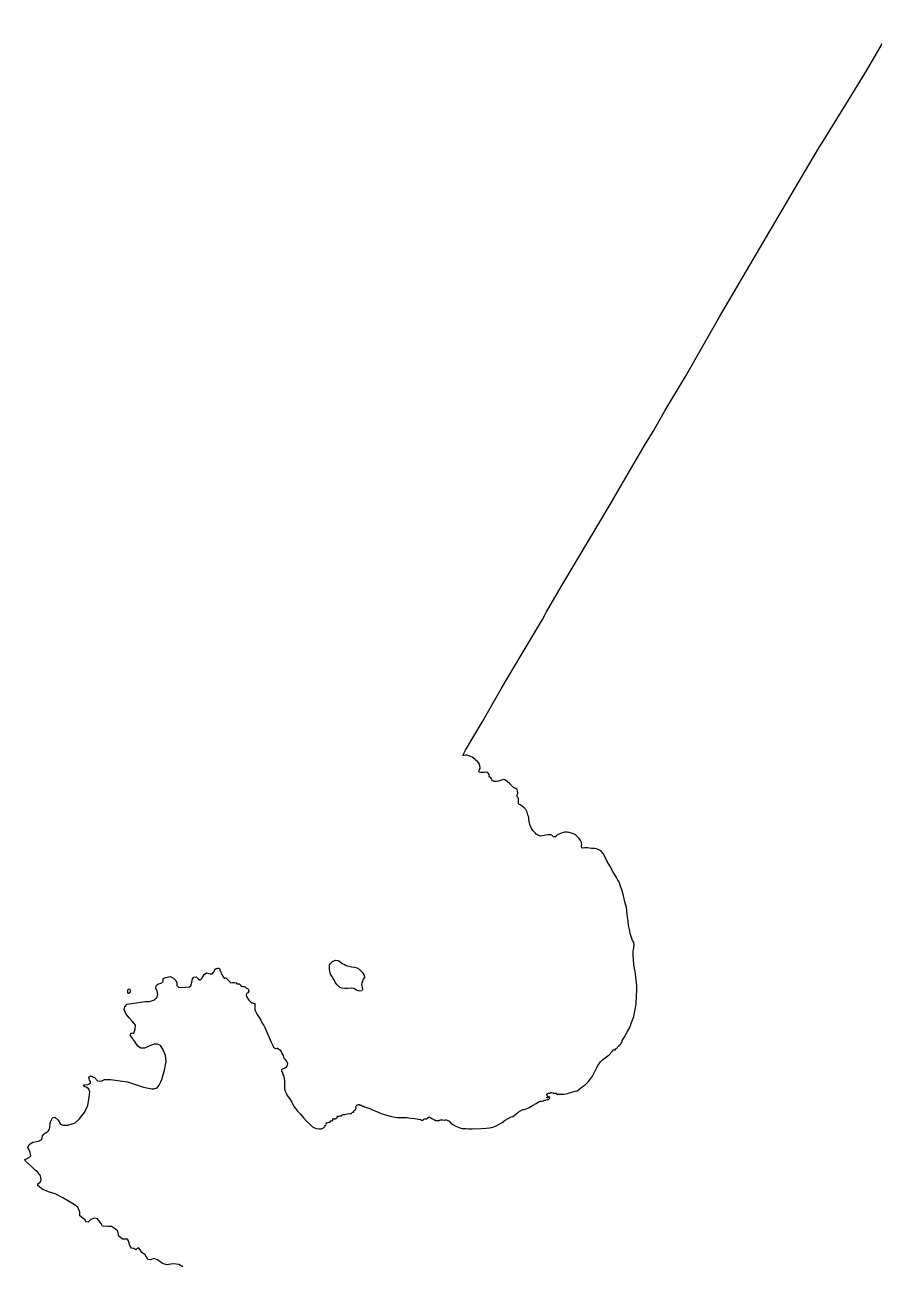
# Model space of a CAD drawing. Extents: x 283583 to 658922, y 889284 to 1241133.
# Drawn here: x 308247 to 321434, y 1217706 to 1236972 of the extents above; entities that cross this region are included whole.
import ezdxf

# ---------------------------------------------------------------- set-up
doc = ezdxf.new("R2010")
doc.units = 0
doc.header["$MEASUREMENT"] = 0
doc.layers.add('GUANACASTE', color=7, linetype='Continuous')

msp = doc.modelspace()

# ---------------------------------------------------------------- linework, layer by layer
at = {"layer": 'GUANACASTE', "color": 241, "ltscale": 0.8}
msp.add_lwpolyline([(310698, 1217698), (310639, 1217733), (310562, 1217741), (310515, 1217737), (310450, 1217729), (310382, 1217750), (310309, 1217806), (310254, 1217823), (310198, 1217802), (310156, 1217810), (310113, 1217883), (310062, 1217917), (310040, 1217960), (310010, 1217990), (309989, 1217981), (309972, 1217960), (309938, 1217981), (309904, 1217986), (309878, 1218029), (309857, 1218097), (309840, 1218123), (309801, 1218123), (309763, 1218127), (309707, 1218174), (309690, 1218251), (309656, 1218281), (309592, 1218320), (309536, 1218324), (309451, 1218328), (309425, 1218375), (309374, 1218440), (309331, 1218453), (309271, 1218431), (309229, 1218389), (309194, 1218393), (309186, 1218423), (309147, 1218449), (309100, 1218487), (309101, 1218543), (309071, 1218620), (309015, 1218662), (308836, 1218765), (308716, 1218830), (308614, 1218860), (308515, 1218903), (308477, 1218937), (308451, 1218958), (308451, 1218984), (308485, 1219010), (308498, 1219044), (308490, 1219108), (308443, 1219172), (308409, 1219198), (308362, 1219245), (308302, 1219296), (308255, 1219335), (308247, 1219360), (308285, 1219377), (308315, 1219395), (308341, 1219420), (308332, 1219471), (308307, 1219523), (308295, 1219549), (308312, 1219594), (308370, 1219633), (308459, 1219645), (308510, 1219672), (308522, 1219730), (308545, 1219761), (308607, 1219800), (308630, 1219834), (308646, 1219947), (308677, 1220009), (308712, 1220017), (308763, 1219974), (308801, 1219912), (308844, 1219896), (308914, 1219892), (309030, 1219931), (309089, 1219985), (309174, 1220090), (309225, 1220202), (309248, 1220327), (309256, 1220412), (309241, 1220455), (309210, 1220478), (309171, 1220497), (309159, 1220521), (309225, 1220525), (309264, 1220548), (309268, 1220571), (309249, 1220594), (309241, 1220641), (309264, 1220660), (309326, 1220633), (309377, 1220583), (309431, 1220579), (309485, 1220602), (309575, 1220602), (309839, 1220566), (310091, 1220485), (310219, 1220457), (310250, 1220457), (310301, 1220472), (310331, 1220515), (310360, 1220568), (310373, 1220602), (310417, 1220748), (310443, 1220883), (310429, 1220977), (310394, 1221063), (310352, 1221129), (310309, 1221152), (310255, 1221152), (310200, 1221133), (310107, 1221090), (310049, 1221090), (309995, 1221125), (309956, 1221195), (309906, 1221253), (309886, 1221288), (309890, 1221323), (309937, 1221323), (309960, 1221385), (309964, 1221447), (309918, 1221502), (309867, 1221560), (309821, 1221618), (309790, 1221692), (309798, 1221731), (309836, 1221774), (309980, 1221793), (310116, 1221812), (310182, 1221812), (310260, 1221839), (310295, 1221874), (310310, 1221920), (310299, 1221979), (310279, 1222014), (310287, 1222056), (310314, 1222083), (310373, 1222103), (310396, 1222126), (310396, 1222169), (310431, 1222188), (310501, 1222200), (310555, 1222176), (310590, 1222141), (310609, 1222102), (310609, 1222060), (310632, 1222036), (310678, 1222029), (310805, 1222043), (310823, 1222056), (310838, 1222114), (310850, 1222164), (310873, 1222191), (310908, 1222195), (310951, 1222152), (310974, 1222152), (310994, 1222172), (311033, 1222234), (311068, 1222261), (311122, 1222245), (311157, 1222245), (311184, 1222280), (311196, 1222304), (311196, 1222304), (311198, 1222312), (311218, 1222328), (311239, 1222333), (311257, 1222329), (311272, 1222313), (311273, 1222303), (311273, 1222303), (311272, 1222297), (311283, 1222282), (311296, 1222256), (311320, 1222206), (311342, 1222178), (311357, 1222178), (311372, 1222179), (311385, 1222166), (311400, 1222149), (311429, 1222118), (311446, 1222103), (311472, 1222109), (311487, 1222110), (311500, 1222101), (311513, 1222109), (311528, 1222103), (311539, 1222088), (311565, 1222088), (311576, 1222086), (311592, 1222071), (311607, 1222053), (311628, 1222045), (311652, 1222045), (311666, 1222042), (311678, 1222029), (311689, 1222019), (311707, 1222016), (311722, 1221997), (311726, 1221973), (311711, 1221947), (311689, 1221936), (311685, 1221910), (311690, 1221893), (311703, 1221867), (311727, 1221834), (311746, 1221812), (311764, 1221793), (311777, 1221793), (311785, 1221795), (311803, 1221780), (311811, 1221788), (311820, 1221778), (311820, 1221752), (311816, 1221716), (311818, 1221689), (311822, 1221676), (311835, 1221651), (311855, 1221611), (311884, 1221566), (311910, 1221524), (311934, 1221476), (311957, 1221441), (311977, 1221398), (312005, 1221337), (312040, 1221257), (312073, 1221185), (312098, 1221130), (312104, 1221105), (312125, 1221093), (312139, 1221082), (312158, 1221088), (312169, 1221088), (312191, 1221075), (312208, 1221062), (312226, 1221040), (312236, 1221008), (312256, 1220977), (312269, 1220936), (312287, 1220915), (312299, 1220897), (312315, 1220875), (312323, 1220852), (312321, 1220824), (312315, 1220808), (312297, 1220787), (312276, 1220776), (312243, 1220763), (312233, 1220752), (312230, 1220738), (312239, 1220724), (312235, 1220724), (312245, 1220715), (312248, 1220693), (312261, 1220663), (312274, 1220621), (312280, 1220582), (312280, 1220547), (312278, 1220497), (312278, 1220458), (312287, 1220424), (312305, 1220391), (312320, 1220353), (312355, 1220307), (312394, 1220249), (312420, 1220192), (312466, 1220134), (312485, 1220105), (312527, 1220064), (312575, 1220006), (312625, 1219951), (312681, 1219899), (312714, 1219871), (312742, 1219854), (312770, 1219843), (312818, 1219835), (312853, 1219837), (312886, 1219852), (312892, 1219864), (312907, 1219868), (312912, 1219877), (312907, 1219890), (312918, 1219897), (312927, 1219901), (312933, 1219908), (312923, 1219920), (312927, 1219931), (312948, 1219934), (312961, 1219938), (312964, 1219942), (312979, 1219940), (312992, 1219945), (312990, 1219953), (312990, 1219958), (313003, 1219966), (313012, 1219962), (313020, 1219960), (313031, 1219969), (313027, 1219982), (313038, 1219999), (313044, 1219999), (313053, 1219995), (313066, 1219995), (313081, 1220005), (313098, 1220008), (313098, 1220021), (313105, 1220036), (313129, 1220036), (313142, 1220040), (313148, 1220040), (313159, 1220036), (313170, 1220042), (313172, 1220054), (313187, 1220060), (313207, 1220058), (313214, 1220058), (313231, 1220067), (313255, 1220069), (313287, 1220073), (313303, 1220071), (313318, 1220077), (313322, 1220088), (313335, 1220095), (313355, 1220095), (313357, 1220106), (313359, 1220123), (313376, 1220132), (313385, 1220138), (313389, 1220158), (313387, 1220173), (313387, 1220182), (313389, 1220195), (313407, 1220208), (313420, 1220208), (313431, 1220215), (313441, 1220215), (313443, 1220204), (313456, 1220206), (313470, 1220204), (313485, 1220191), (313505, 1220190), (313522, 1220181), (313554, 1220168), (313604, 1220151), (313646, 1220131), (313698, 1220110), (313781, 1220077), (313846, 1220053), (313906, 1220038), (313944, 1220027), (313991, 1220017), (314035, 1220013), (314080, 1220014), (314137, 1220016), (314183, 1220011), (314233, 1220003), (314300, 1219997), (314359, 1219988), (314392, 1219984), (314393, 1219982), (314402, 1219973), (314415, 1219969), (314420, 1219975), (314435, 1219977), (314443, 1219986), (314450, 1219992), (314463, 1219993), (314472, 1219993), (314485, 1219995), (314500, 1219997), (314508, 1220012), (314511, 1220021), (314521, 1220021), (314530, 1220017), (314548, 1220006), (314578, 1219995), (314600, 1219980), (314624, 1219969), (314648, 1219965), (314678, 1219969), (314697, 1219975), (314719, 1219978), (314735, 1219978), (314758, 1219971), (314765, 1219973), (314776, 1219978), (314789, 1219978), (314804, 1219973), (314813, 1219967), (314826, 1219960), (314834, 1219961), (314834, 1219957), (314859, 1219927), (314878, 1219914), (314900, 1219901), (314939, 1219881), (314967, 1219868), (315015, 1219847), (315037, 1219842), (315074, 1219844), (315095, 1219843), (315137, 1219837), (315191, 1219835), (315332, 1219842), (315411, 1219846), (315461, 1219851), (315512, 1219864), (315567, 1219886), (315612, 1219910), (315656, 1219938), (315704, 1219971), (315753, 1219999), (315797, 1220023), (315823, 1220031), (315845, 1220047), (315868, 1220067), (315906, 1220096), (315942, 1220118), (315981, 1220137), (315999, 1220139), (316031, 1220150), (316077, 1220168), (316129, 1220198), (316185, 1220231), (316223, 1220259), (316251, 1220268), (316272, 1220268), (316301, 1220270), (316312, 1220281), (316335, 1220283), (316337, 1220283), (316338, 1220284), (316364, 1220295), (316377, 1220295), (316394, 1220306), (316400, 1220319), (316396, 1220330), (316387, 1220334), (316372, 1220324), (316361, 1220321), (316351, 1220319), (316353, 1220328), (316364, 1220332), (316366, 1220341), (316363, 1220350), (316355, 1220358), (316355, 1220356), (316351, 1220363), (316353, 1220371), (316355, 1220384), (316364, 1220386), (316372, 1220391), (316389, 1220393), (316402, 1220393), (316414, 1220400), (316429, 1220400), (316450, 1220398), (316466, 1220385), (316477, 1220391), (316496, 1220389), (316505, 1220378), (316520, 1220372), (316542, 1220379), (316544, 1220378), (316570, 1220374), (316616, 1220376), (316674, 1220387), (316742, 1220405), (316789, 1220420), (316820, 1220428), (316850, 1220450), (316898, 1220487), (316948, 1220522), (316995, 1220566), (317032, 1220614), (317058, 1220653), (317082, 1220694), (317108, 1220746), (317126, 1220787), (317149, 1220826), (317186, 1220878), (317217, 1220906), (317279, 1220954), (317319, 1220987), (317368, 1221039), (317391, 1221067), (317401, 1221064), (317418, 1221062), (317420, 1221071), (317416, 1221079), (317429, 1221084), (317438, 1221088), (317449, 1221097), (317451, 1221103), (317455, 1221112), (317458, 1221116), (317475, 1221120), (317475, 1221136), (317488, 1221145), (317494, 1221153), (317501, 1221157), (317505, 1221164), (317505, 1221170), (317509, 1221177), (317522, 1221184), (317520, 1221208), (317551, 1221256), (317603, 1221346), (317639, 1221411), (317666, 1221487), (317700, 1221579), (317720, 1221664), (317730, 1221718), (317737, 1221782), (317743, 1221899), (317751, 1221995), (317747, 1222062), (317740, 1222138), (317727, 1222245), (317716, 1222306), (317703, 1222384), (317697, 1222465), (317694, 1222532), (317692, 1222599), (317701, 1222641), (317703, 1222663), (317707, 1222690), (317703, 1222733), (317681, 1222763), (317665, 1222809), (317646, 1222868), (317635, 1222931), (317622, 1222994), (317613, 1223065), (317600, 1223159), (317595, 1223226), (317586, 1223277), (317569, 1223342), (317552, 1223408), (317538, 1223481), (317519, 1223529), (317492, 1223620), (317473, 1223672), (317456, 1223697), (317431, 1223740), (317416, 1223765), (317375, 1223832), (317329, 1223919), (317290, 1223988), (317261, 1224043), (317224, 1224112), (317198, 1224143), (317168, 1224164), (317138, 1224177), (317098, 1224186), (317044, 1224188), (316985, 1224199), (316942, 1224199), (316903, 1224196), (316896, 1224199), (316892, 1224223), (316894, 1224252), (316892, 1224280), (316874, 1224310), (316853, 1224341), (316829, 1224367), (316789, 1224404), (316752, 1224423), (316700, 1224438), (316668, 1224443), (316627, 1224440), (316590, 1224430), (316537, 1224412), (316500, 1224390), (316490, 1224371), (316472, 1224368), (316457, 1224370), (316444, 1224381), (316431, 1224395), (316414, 1224401), (316403, 1224400), (316372, 1224398), (316335, 1224393), (316283, 1224384), (316249, 1224382), (316218, 1224393), (316186, 1224413), (316175, 1224425), (316138, 1224464), (316112, 1224499), (316096, 1224534), (316087, 1224562), (316077, 1224605), (316072, 1224642), (316070, 1224670), (316059, 1224711), (316044, 1224750), (316024, 1224793), (316000, 1224818), (315970, 1224843), (315939, 1224865), (315915, 1224874), (315909, 1224889), (315911, 1224901), (315911, 1224947), (315909, 1224968), (315898, 1224984), (315889, 1224999), (315887, 1225012), (315896, 1225029), (315900, 1225049), (315898, 1225083), (315889, 1225105), (315871, 1225118), (315839, 1225131), (315813, 1225157), (315776, 1225192), (315736, 1225229), (315699, 1225255), (315680, 1225259), (315661, 1225255), (315632, 1225244), (315602, 1225235), (315569, 1225228), (315532, 1225228), (315511, 1225239), (315500, 1225250), (315491, 1225272), (315480, 1225285), (315467, 1225294), (315456, 1225311), (315460, 1225326), (315454, 1225335), (315443, 1225359), (315428, 1225369), (315412, 1225374), (315386, 1225369), (315326, 1225369), (315299, 1225374), (315297, 1225389), (315306, 1225408), (315315, 1225437), (315313, 1225476), (315301, 1225506), (315280, 1225532), (315249, 1225558), (315238, 1225567), (315190, 1225604), (315165, 1225617), (315130, 1225632), (315114, 1225636), (315088, 1225636), (315058, 1225630), (315048, 1225634), (315091, 1225716), (315347, 1226151), (315645, 1226665), (315970, 1227217), (316282, 1227743), (316345, 1227860), (316586, 1228269), (317012, 1228990), (317337, 1229526), (317505, 1229822), (317869, 1230441), (318000, 1230660), (318182, 1230981), (318503, 1231513), (319033, 1232438), (319401, 1233065), (320417, 1234799), (320585, 1235080), (320616, 1235126), (320994, 1235735), (321314, 1236258), (321728, 1236972)], dxfattribs=at)
at = {"layer": 'GUANACASTE', "color": 241}
for points in [[(313500, 1222158), (313487, 1222127), (313478, 1222100), (313472, 1222079), (313485, 1222035), (313488, 1222002), (313477, 1221977), (313444, 1221973), (313400, 1221984), (313382, 1222001), (313354, 1222014), (313319, 1222019), (313264, 1222017), (313215, 1222017), (313171, 1222019), (313139, 1222032), (313097, 1222073), (313072, 1222102), (313057, 1222139), (313033, 1222170), (313013, 1222209), (312995, 1222240), (312982, 1222284), (312978, 1222319), (312978, 1222385), (312991, 1222403), (313022, 1222433), (313045, 1222446), (313074, 1222455), (313111, 1222451), (313140, 1222434), (313175, 1222403), (313208, 1222387), (313235, 1222372), (313278, 1222361), (313318, 1222353), (313366, 1222348), (313403, 1222335), (313436, 1222315), (313458, 1222294), (313491, 1222265), (313514, 1222221), (313518, 1222188)], [(309863, 1221938), (309857, 1221940), (309844, 1221954), (309844, 1221980), (309853, 1222006), (309872, 1222012), (309885, 1221980), (309883, 1221971), (309879, 1221949)]]:
    msp.add_lwpolyline(points, close=True, dxfattribs=at)

doc.saveas('drawing.dxf')
